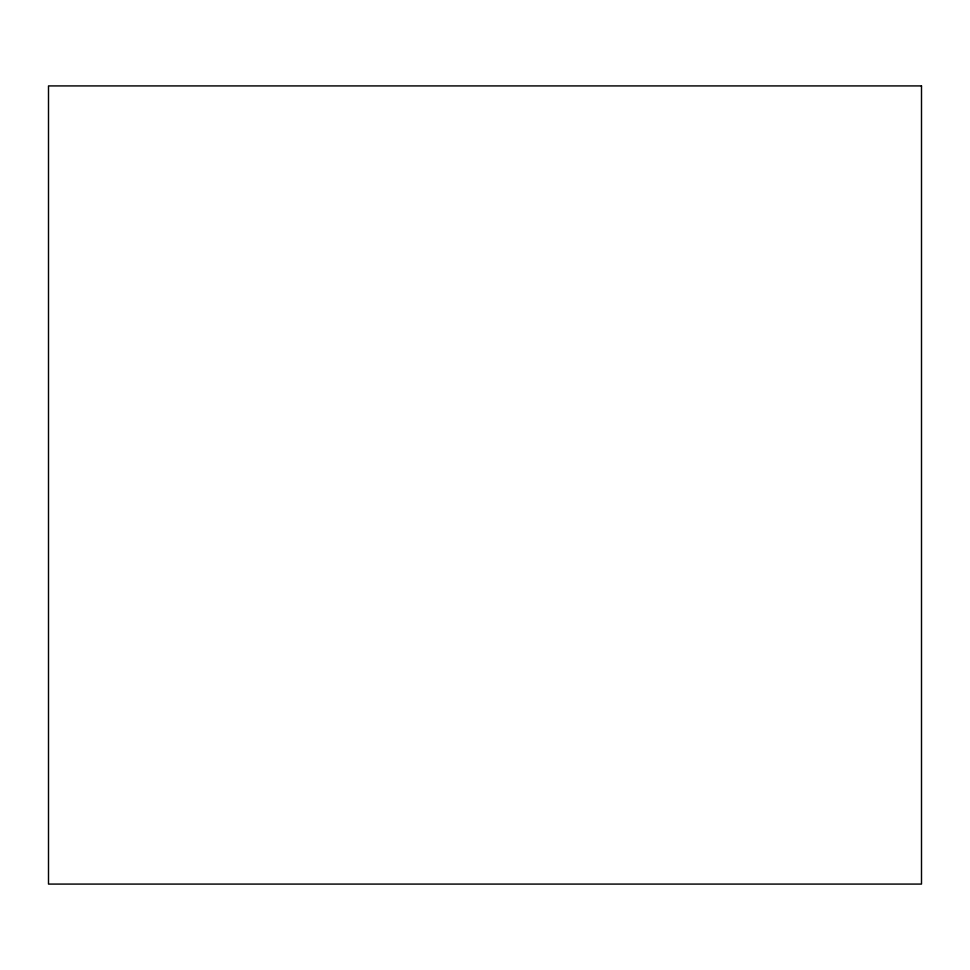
<?xml version="1.0" encoding="UTF-8"?>
<svg xmlns="http://www.w3.org/2000/svg" width="970" height="970" viewBox="0 0 970 970"><rect width="100%" height="100%" fill="white"/><g stroke="black" fill="none" stroke-linecap="round" stroke-linejoin="round"><path stroke-width="1.45" d="M921.5 85.918L48.5 85.918L48.5 884.082L921.5 884.082L921.5 85.918"/></g></svg>
